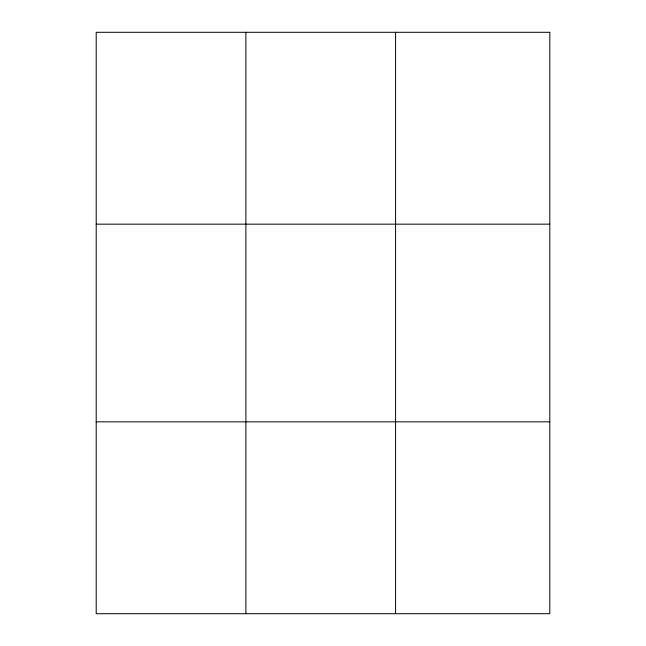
<?xml version="1.0" encoding="UTF-8"?>
<svg xmlns="http://www.w3.org/2000/svg" width="646" height="646" viewBox="0 0 646 646"><rect width="100%" height="100%" fill="white"/><g stroke="black" fill="none" stroke-linecap="round" stroke-linejoin="round"><path stroke-width="0.97" d="M245.892 613.7L245.892 32.3M395.578 613.7L395.578 32.3M96.206 224.162L549.794 224.162M96.206 421.838L549.794 421.838M549.794 32.3L549.794 613.7L96.206 613.7L96.206 32.3L549.794 32.3"/></g></svg>
